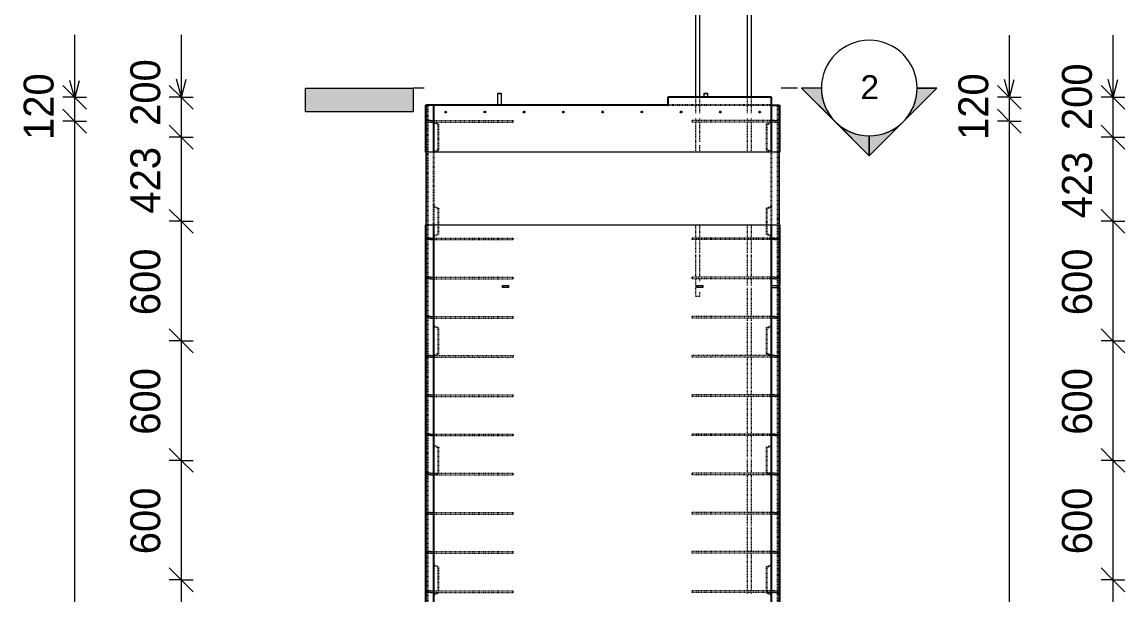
# Model space of a CAD drawing. Header units: millimetres. Extents: x -13510 to 6621, y -2503 to 13671.
# Drawn here: x -8116 to -2584, y 5202 to 8078 of the extents above; entities that cross this region are included whole.
import ezdxf

# ---------------------------------------------------------------- set-up
doc = ezdxf.new("R2010")
doc.units = ezdxf.units.MM
doc.linetypes.add('Dash', pattern=[6.36, 3.18, -3.18])
for name, color, linetype, lineweight in [('A-ANNO-DIMS', 211, 'Continuous', 9), ('A-ANNO-DIMS-60', 211, 'Continuous', 9), ('A-GENM', 13, 'Continuous', 18), ('A-WALL', 113, 'Continuous', 25), ('A-WALL-HDLN', 110, 'Dash', 25), ('G-ANNO-SYMB', 111, 'Continuous', 9), ('G-ANNO-TEXT', 231, 'Continuous', 9), ('S-BEAM', 12, 'Continuous', 18), ('S-RBAR', 171, 'Continuous', 18)]:
    doc.layers.add(name, color=color, linetype=linetype, lineweight=lineweight)
doc.styles.add('Arial', font='arial.ttf', dxfattribs={"height": 120})
doc.styles.add('Nirmala UI Semilight', font='NirmalaS.ttf', dxfattribs={"height": 150})
doc.dimstyles.new('Arrow_Filled_-_2_5_NI_UI', dxfattribs={"dimscale": 304.8, "dimtxt": 157.104592, "dimasz": 0.393701, "dimexe": 0.19685, "dimexo": 0.0625, "dimgap": 0.19685, "dimtad": 1, "dimdec": 4, "dimzin": 0, "dimdsep": 46, "dimtxsty": 'Nirmala UI Semilight', "dimblk1": 'OBLIQUE', "dimblk2": 'OBLIQUE', "dimsah": 1, "dimcen": 0.09, "dimazin": 0, "dimtfac": 1, "dimtdec": 4, "dimtix": 1, "dimtmove": 0, "dimatfit": 3, "dimfxl": 0.19685, "dimfxlon": 1, "dimtvp": 1, "dimtolj": 1, "dimtzin": 0, "dimarcsym": 2})
doc.dimstyles.new('Arrow_Filled_-_2_5_NI_UI_1', dxfattribs={"dimscale": 304.8, "dimtxt": 157.104592, "dimasz": 0.393701, "dimexe": 0.19685, "dimexo": 0.0625, "dimgap": 0.19685, "dimtad": 1, "dimdec": 4, "dimzin": 0, "dimdsep": 46, "dimtxsty": 'Nirmala UI Semilight', "dimblk1": 'OBLIQUE', "dimblk2": 'OBLIQUE', "dimsah": 1, "dimcen": 0.09, "dimazin": 0, "dimtfac": 1, "dimtdec": 4, "dimtix": 1, "dimtmove": 2, "dimatfit": 3, "dimfxl": 0.19685, "dimfxlon": 1, "dimtvp": 1, "dimtolj": 1, "dimtzin": 0, "dimarcsym": 2})

# ---------------------------------------------------------------- blocks, each defined once
blk = doc.blocks.new('RR spread anchor face based - RR-SA-2_5-150-1726819-Elevation Front')
at = {"layer": 'A-GENM'}
for p, q in [((-5706.2, 6755), (-5703.7, 6755)), ((-5706.2, 6745), (-5706.2, 6755)), ((-5703.7, 6755), (-5678.7, 6755)), ((-5703.7, 6755), (-5703.7, 6745)), ((-5678.7, 6755), (-5676.2, 6755)), ((-5678.7, 6755), (-5678.7, 6745)), ((-5676.2, 6755), (-5676.2, 6745)), ((-5703.7, 6745), (-5706.2, 6745)), ((-5678.7, 6745), (-5703.7, 6745)), ((-5676.2, 6745), (-5678.7, 6745))]:
    blk.add_line(p, q, dxfattribs=at)
blk = doc.blocks.new('RR spread anchor face based - RR-SA-4_0-320-1726835-Elevation Front')
at = {"layer": 'A-GENM'}
for p, q in [((-4356.2, 6756), (-4321.2, 6756)), ((-4321.2, 6756), (-4316.2, 6756)), ((-4321.2, 6744), (-4321.2, 6756)), ((-4316.2, 6756), (-4316.2, 6744)), ((-4321.2, 6744), (-4356.2, 6744)), ((-4316.2, 6744), (-4321.2, 6744))]:
    blk.add_line(p, q, dxfattribs=at)
blk = doc.blocks.new('RR spread anchor face based - RR-SA-7_5-260-1726841-Elevation Front')
at = {"layer": 'A-GENM'}
for p, q in [((-5729.2, 7716.6), (-5729.2, 7721.6)), ((-5729.2, 7721.6), (-5713.2, 7721.6)), ((-5729.2, 7660), (-5729.2, 7716.6)), ((-5713.2, 7716.6), (-5729.2, 7716.6)), ((-5713.2, 7721.6), (-5713.2, 7716.6)), ((-5713.2, 7716.6), (-5713.2, 7660))]:
    blk.add_line(p, q, dxfattribs=at)
blk = doc.blocks.new('RR spread anchor face based - RR-SA-7_5-260-V1-Elevation Front')
at = {"layer": 'A-GENM'}
for p, q in [((-4694.2, 7716.6), (-4694.2, 7721.6)), ((-4694.2, 7721.6), (-4678.2, 7721.6)), ((-4694.2, 7700), (-4694.2, 7716.6)), ((-4678.2, 7716.6), (-4694.2, 7716.6)), ((-4678.2, 7721.6), (-4678.2, 7716.6)), ((-4678.2, 7716.6), (-4678.2, 7700))]:
    blk.add_line(p, q, dxfattribs=at)
blk = doc.blocks.new('DIMBLOCK33-Elevation Front')
at = {"layer": 'A-ANNO-DIMS-60'}
for p, q in [((-7852.1, 7700), (-7912.1, 7760)), ((-7852.1, 7700), (-7912.1, 7700)), ((-7852.1, 7700), (-7852.1, 7580)), ((-7852.1, 7700), (-7792.1, 7640)), ((-7852.1, 7700), (-7792.1, 7700)), ((-7852.1, 7580), (-7912.1, 7640)), ((-7852.1, 7580), (-7912.1, 7580)), ((-7852.1, 7580), (-7792.1, 7520)), ((-7852.1, 7580), (-7792.1, 7580))]:
    blk.add_line(p, q, dxfattribs=at)
at = {"layer": 'A-ANNO-DIMS-60', "color": 0, "insert": (-8107.8, 7485.8), "char_height": 150, "width": 370.196, "attachment_point": 1, "rotation": 90, "line_spacing_factor": 1.142579, "style": 'Nirmala UI Semilight'}
blk.add_mtext('120', dxfattribs=at)
blk = doc.blocks.new('_Oblique')
at = {"color": 0, "linetype": 'ByBlock', "lineweight": -2}
blk.add_line((-0.5, -0.5), (0.5, 0.5), dxfattribs=at)
blk = doc.blocks.new('DIMBLOCK34-Elevation Front')
at = {"layer": 'A-ANNO-DIMS-60'}
for p, q in [((-7852.1, 7580), (-7912.1, 7640)), ((-7852.1, 7580), (-7912.1, 7580)), ((-7852.1, 7580), (-7852.1, -1275)), ((-7852.1, 7580), (-7792.1, 7520)), ((-7852.1, 7580), (-7792.1, 7580)), ((-7852.1, -1275), (-7912.1, -1215)), ((-7852.1, -1275), (-7912.1, -1275)), ((-7852.1, -1275), (-7792.1, -1335)), ((-7852.1, -1275), (-7792.1, -1275))]:
    blk.add_line(p, q, dxfattribs=at)
at = {"layer": 'A-ANNO-DIMS-60', "color": 0, "insert": (-8107.8, 2382.7), "char_height": 150, "width": 1847.55, "attachment_point": 1, "rotation": 90, "line_spacing_factor": 1.142579, "style": 'Nirmala UI Semilight'}
blk.add_mtext('T8@200mm C/C', dxfattribs=at)
blk = doc.blocks.new('DIMBLOCK36-Elevation Front')
at = {"layer": 'A-ANNO-DIMS-60'}
for p, q in [((-7317.1, 7700), (-7377.1, 7760)), ((-7317.1, 7700), (-7377.1, 7700)), ((-7317.1, 7700), (-7317.1, 7500)), ((-7317.1, 7700), (-7257.1, 7640)), ((-7317.1, 7700), (-7257.1, 7700)), ((-7317.1, 7500), (-7377.1, 7560)), ((-7317.1, 7500), (-7377.1, 7500)), ((-7317.1, 7500), (-7257.1, 7440)), ((-7317.1, 7500), (-7257.1, 7500))]:
    blk.add_line(p, q, dxfattribs=at)
at = {"layer": 'A-ANNO-DIMS-60', "color": 0, "insert": (-7572.8, 7556.5), "char_height": 150, "width": 411.328, "attachment_point": 1, "rotation": 90, "line_spacing_factor": 1.142579, "style": 'Nirmala UI Semilight'}
blk.add_mtext('200', dxfattribs=at)
blk = doc.blocks.new('DIMBLOCK37-Elevation Front')
at = {"layer": 'A-ANNO-DIMS-60'}
for p, q in [((-7317.1, 7500), (-7377.1, 7560)), ((-7317.1, 7500), (-7377.1, 7500)), ((-7317.1, 7500), (-7317.1, 7077.5)), ((-7317.1, 7500), (-7257.1, 7440)), ((-7317.1, 7500), (-7257.1, 7500)), ((-7317.1, 7077.5), (-7377.1, 7137.5)), ((-7317.1, 7077.5), (-7377.1, 7077.5)), ((-7317.1, 7077.5), (-7257.1, 7017.5)), ((-7317.1, 7077.5), (-7257.1, 7077.5))]:
    blk.add_line(p, q, dxfattribs=at)
at = {"layer": 'A-ANNO-DIMS-60', "color": 0, "insert": (-7572.8, 7115.9), "char_height": 150, "width": 414.756, "attachment_point": 1, "rotation": 90, "line_spacing_factor": 1.142579, "style": 'Nirmala UI Semilight'}
blk.add_mtext('423', dxfattribs=at)
blk = doc.blocks.new('DIMBLOCK38-Elevation Front')
at = {"layer": 'A-ANNO-DIMS-60'}
for p, q in [((-7317.1, 7077.5), (-7377.1, 7137.5)), ((-7317.1, 7077.5), (-7377.1, 7077.5)), ((-7317.1, 7077.5), (-7317.1, 6477.5)), ((-7317.1, 7077.5), (-7257.1, 7017.5)), ((-7317.1, 7077.5), (-7257.1, 7077.5)), ((-7317.1, 6477.5), (-7377.1, 6537.5)), ((-7317.1, 6477.5), (-7377.1, 6477.5)), ((-7317.1, 6477.5), (-7257.1, 6417.5)), ((-7317.1, 6477.5), (-7257.1, 6477.5))]:
    blk.add_line(p, q, dxfattribs=at)
at = {"layer": 'A-ANNO-DIMS-60', "color": 0, "insert": (-7572.8, 6606.1), "char_height": 150, "width": 411.328, "attachment_point": 1, "rotation": 90, "line_spacing_factor": 1.142579, "style": 'Nirmala UI Semilight'}
blk.add_mtext('600', dxfattribs=at)
blk = doc.blocks.new('DIMBLOCK39-Elevation Front')
at = {"layer": 'A-ANNO-DIMS-60'}
for p, q in [((-7317.1, 6477.5), (-7377.1, 6537.5)), ((-7317.1, 6477.5), (-7377.1, 6477.5)), ((-7317.1, 6477.5), (-7317.1, 5877.5)), ((-7317.1, 6477.5), (-7257.1, 6417.5)), ((-7317.1, 6477.5), (-7257.1, 6477.5)), ((-7317.1, 5877.5), (-7377.1, 5937.5)), ((-7317.1, 5877.5), (-7377.1, 5877.5)), ((-7317.1, 5877.5), (-7257.1, 5817.5)), ((-7317.1, 5877.5), (-7257.1, 5877.5))]:
    blk.add_line(p, q, dxfattribs=at)
at = {"layer": 'A-ANNO-DIMS-60', "color": 0, "insert": (-7572.8, 6006.1), "char_height": 150, "width": 411.328, "attachment_point": 1, "rotation": 90, "line_spacing_factor": 1.142579, "style": 'Nirmala UI Semilight'}
blk.add_mtext('600', dxfattribs=at)
blk = doc.blocks.new('DIMBLOCK40-Elevation Front')
at = {"layer": 'A-ANNO-DIMS-60'}
for p, q in [((-7317.1, 5877.5), (-7377.1, 5937.5)), ((-7317.1, 5877.5), (-7377.1, 5877.5)), ((-7317.1, 5877.5), (-7317.1, 5277.5)), ((-7317.1, 5877.5), (-7257.1, 5817.5)), ((-7317.1, 5877.5), (-7257.1, 5877.5)), ((-7317.1, 5277.5), (-7377.1, 5337.5)), ((-7317.1, 5277.5), (-7377.1, 5277.5)), ((-7317.1, 5277.5), (-7257.1, 5217.5)), ((-7317.1, 5277.5), (-7257.1, 5277.5))]:
    blk.add_line(p, q, dxfattribs=at)
at = {"layer": 'A-ANNO-DIMS-60', "color": 0, "insert": (-7572.8, 5406.1), "char_height": 150, "width": 411.328, "attachment_point": 1, "rotation": 90, "line_spacing_factor": 1.142579, "style": 'Nirmala UI Semilight'}
blk.add_mtext('600', dxfattribs=at)
blk = doc.blocks.new('DIMBLOCK41-Elevation Front')
at = {"layer": 'A-ANNO-DIMS-60'}
for p, q in [((-7317.1, 5277.5), (-7377.1, 5337.5)), ((-7317.1, 5277.5), (-7377.1, 5277.5)), ((-7317.1, 5277.5), (-7317.1, 4677.5)), ((-7317.1, 5277.5), (-7257.1, 5217.5)), ((-7317.1, 5277.5), (-7257.1, 5277.5)), ((-7317.1, 4677.5), (-7377.1, 4737.5)), ((-7317.1, 4677.5), (-7377.1, 4677.5)), ((-7317.1, 4677.5), (-7257.1, 4617.5)), ((-7317.1, 4677.5), (-7257.1, 4677.5))]:
    blk.add_line(p, q, dxfattribs=at)
at = {"layer": 'A-ANNO-DIMS-60', "color": 0, "insert": (-7572.8, 4806.1), "char_height": 150, "width": 411.328, "attachment_point": 1, "rotation": 90, "line_spacing_factor": 1.142579, "style": 'Nirmala UI Semilight'}
blk.add_mtext('600', dxfattribs=at)
blk = doc.blocks.new('DIMBLOCK53-Elevation Front')
at = {"layer": 'A-ANNO-DIMS-60'}
for p, q in [((-3163.6, 7700), (-3223.6, 7760)), ((-3163.6, 7700), (-3223.6, 7700)), ((-3163.6, 7700), (-3163.6, 7580)), ((-3163.6, 7700), (-3103.6, 7640)), ((-3163.6, 7700), (-3103.6, 7700)), ((-3163.6, 7580), (-3223.6, 7640)), ((-3163.6, 7580), (-3223.6, 7580)), ((-3163.6, 7580), (-3103.6, 7520)), ((-3163.6, 7580), (-3103.6, 7580))]:
    blk.add_line(p, q, dxfattribs=at)
at = {"layer": 'A-ANNO-DIMS-60', "color": 0, "insert": (-3419.3, 7485.8), "char_height": 150, "width": 370.196, "attachment_point": 1, "rotation": 90, "line_spacing_factor": 1.142579, "style": 'Nirmala UI Semilight'}
blk.add_mtext('120', dxfattribs=at)
blk = doc.blocks.new('DIMBLOCK54-Elevation Front')
at = {"layer": 'A-ANNO-DIMS-60'}
for p, q in [((-3163.6, 7580), (-3223.6, 7640)), ((-3163.6, 7580), (-3223.6, 7580)), ((-3163.6, 7580), (-3163.6, -1275)), ((-3163.6, 7580), (-3103.6, 7520)), ((-3163.6, 7580), (-3103.6, 7580)), ((-3163.6, -1275), (-3223.6, -1215)), ((-3163.6, -1275), (-3223.6, -1275)), ((-3163.6, -1275), (-3103.6, -1335)), ((-3163.6, -1275), (-3103.6, -1275))]:
    blk.add_line(p, q, dxfattribs=at)
at = {"layer": 'A-ANNO-DIMS-60', "color": 0, "insert": (-3419.3, 2382.7), "char_height": 150, "width": 1847.55, "attachment_point": 1, "rotation": 90, "line_spacing_factor": 1.142579, "style": 'Nirmala UI Semilight'}
blk.add_mtext('T8@200mm C/C', dxfattribs=at)
blk = doc.blocks.new('DIMBLOCK56-Elevation Front')
at = {"layer": 'A-ANNO-DIMS-60'}
for p, q in [((-2643.6, 7700), (-2703.6, 7760)), ((-2643.6, 7700), (-2703.6, 7700)), ((-2643.6, 7700), (-2643.6, 7500)), ((-2643.6, 7700), (-2583.6, 7640)), ((-2643.6, 7700), (-2583.6, 7700)), ((-2643.6, 7500), (-2703.6, 7560)), ((-2643.6, 7500), (-2703.6, 7500)), ((-2643.6, 7500), (-2583.6, 7440)), ((-2643.6, 7500), (-2583.6, 7500))]:
    blk.add_line(p, q, dxfattribs=at)
at = {"layer": 'A-ANNO-DIMS-60', "color": 0, "insert": (-2899.3, 7535.2), "char_height": 150, "width": 411.328, "attachment_point": 1, "rotation": 90, "line_spacing_factor": 1.142579, "style": 'Nirmala UI Semilight'}
blk.add_mtext('200', dxfattribs=at)
blk = doc.blocks.new('DIMBLOCK57-Elevation Front')
at = {"layer": 'A-ANNO-DIMS-60'}
for p, q in [((-2643.6, 7500), (-2703.6, 7560)), ((-2643.6, 7500), (-2703.6, 7500)), ((-2643.6, 7500), (-2643.6, 7077.5)), ((-2643.6, 7500), (-2583.6, 7440)), ((-2643.6, 7500), (-2583.6, 7500)), ((-2643.6, 7077.5), (-2703.6, 7137.5)), ((-2643.6, 7077.5), (-2703.6, 7077.5)), ((-2643.6, 7077.5), (-2583.6, 7017.5)), ((-2643.6, 7077.5), (-2583.6, 7077.5))]:
    blk.add_line(p, q, dxfattribs=at)
at = {"layer": 'A-ANNO-DIMS-60', "color": 0, "insert": (-2899.3, 7092.5), "char_height": 150, "width": 414.756, "attachment_point": 1, "rotation": 90, "line_spacing_factor": 1.142579, "style": 'Nirmala UI Semilight'}
blk.add_mtext('423', dxfattribs=at)
blk = doc.blocks.new('DIMBLOCK58-Elevation Front')
at = {"layer": 'A-ANNO-DIMS-60'}
for p, q in [((-2643.6, 7077.5), (-2703.6, 7137.5)), ((-2643.6, 7077.5), (-2703.6, 7077.5)), ((-2643.6, 7077.5), (-2643.6, 6477.5)), ((-2643.6, 7077.5), (-2583.6, 7017.5)), ((-2643.6, 7077.5), (-2583.6, 7077.5)), ((-2643.6, 6477.5), (-2703.6, 6537.5)), ((-2643.6, 6477.5), (-2703.6, 6477.5)), ((-2643.6, 6477.5), (-2583.6, 6417.5)), ((-2643.6, 6477.5), (-2583.6, 6477.5))]:
    blk.add_line(p, q, dxfattribs=at)
at = {"layer": 'A-ANNO-DIMS-60', "color": 0, "insert": (-2899.3, 6606.1), "char_height": 150, "width": 411.328, "attachment_point": 1, "rotation": 90, "line_spacing_factor": 1.142579, "style": 'Nirmala UI Semilight'}
blk.add_mtext('600', dxfattribs=at)
blk = doc.blocks.new('DIMBLOCK59-Elevation Front')
at = {"layer": 'A-ANNO-DIMS-60'}
for p, q in [((-2643.6, 6477.5), (-2703.6, 6537.5)), ((-2643.6, 6477.5), (-2703.6, 6477.5)), ((-2643.6, 6477.5), (-2643.6, 5877.5)), ((-2643.6, 6477.5), (-2583.6, 6417.5)), ((-2643.6, 6477.5), (-2583.6, 6477.5)), ((-2643.6, 5877.5), (-2703.6, 5937.5)), ((-2643.6, 5877.5), (-2703.6, 5877.5)), ((-2643.6, 5877.5), (-2583.6, 5817.5)), ((-2643.6, 5877.5), (-2583.6, 5877.5))]:
    blk.add_line(p, q, dxfattribs=at)
at = {"layer": 'A-ANNO-DIMS-60', "color": 0, "insert": (-2899.3, 6006.1), "char_height": 150, "width": 411.328, "attachment_point": 1, "rotation": 90, "line_spacing_factor": 1.142579, "style": 'Nirmala UI Semilight'}
blk.add_mtext('600', dxfattribs=at)
blk = doc.blocks.new('DIMBLOCK60-Elevation Front')
at = {"layer": 'A-ANNO-DIMS-60'}
for p, q in [((-2643.6, 5877.5), (-2703.6, 5937.5)), ((-2643.6, 5877.5), (-2703.6, 5877.5)), ((-2643.6, 5877.5), (-2643.6, 5277.5)), ((-2643.6, 5877.5), (-2583.6, 5817.5)), ((-2643.6, 5877.5), (-2583.6, 5877.5)), ((-2643.6, 5277.5), (-2703.6, 5337.5)), ((-2643.6, 5277.5), (-2703.6, 5277.5)), ((-2643.6, 5277.5), (-2583.6, 5217.5)), ((-2643.6, 5277.5), (-2583.6, 5277.5))]:
    blk.add_line(p, q, dxfattribs=at)
at = {"layer": 'A-ANNO-DIMS-60', "color": 0, "insert": (-2899.3, 5406.1), "char_height": 150, "width": 411.328, "attachment_point": 1, "rotation": 90, "line_spacing_factor": 1.142579, "style": 'Nirmala UI Semilight'}
blk.add_mtext('600', dxfattribs=at)
blk = doc.blocks.new('DIMBLOCK61-Elevation Front')
at = {"layer": 'A-ANNO-DIMS-60'}
for p, q in [((-2643.6, 5277.5), (-2703.6, 5337.5)), ((-2643.6, 5277.5), (-2703.6, 5277.5)), ((-2643.6, 5277.5), (-2643.6, 4677.5)), ((-2643.6, 5277.5), (-2583.6, 5217.5)), ((-2643.6, 5277.5), (-2583.6, 5277.5)), ((-2643.6, 4677.5), (-2703.6, 4737.5)), ((-2643.6, 4677.5), (-2703.6, 4677.5)), ((-2643.6, 4677.5), (-2583.6, 4617.5)), ((-2643.6, 4677.5), (-2583.6, 4677.5))]:
    blk.add_line(p, q, dxfattribs=at)
at = {"layer": 'A-ANNO-DIMS-60', "color": 0, "insert": (-2899.3, 4806.1), "char_height": 150, "width": 411.328, "attachment_point": 1, "rotation": 90, "line_spacing_factor": 1.142579, "style": 'Nirmala UI Semilight'}
blk.add_mtext('600', dxfattribs=at)
blk = doc.blocks.new('Detail View - M_Section Tail - Filled Horizontal-14034-Elevation Front')
at = {"layer": 'G-ANNO-SYMB'}
blk.add_hatch(color=256, dxfattribs=at).paths.add_polyline_path([(-6189.7, -533.7), (-6189.7, -413.7), (-6729.7, -413.7), (-6729.7, -533.7)])
for p, q in [((-6729.7, -533.7), (-6729.7, -413.7)), ((-6729.7, -413.7), (-6189.7, -413.7)), ((-6189.7, -413.7), (-6189.7, -533.7)), ((-6189.7, -533.7), (-6729.7, -533.7))]:
    blk.add_line(p, q, dxfattribs=at)
blk = doc.blocks.new('Detail View - M_Section Head - Filled SHOP DWG-1002450-Elevation Front')
at = {"layer": 'G-ANNO-SYMB'}
h = blk.add_hatch(color=256, dxfattribs=at)
edge = h.paths.add_edge_path()
edge.add_line((-4205.6, -413.7), (-4106.2, -413.7))
edge.add_arc((-3866.2, -413.7), 240, 180, 225)
edge.add_line((-4035.9, -583.4), (-4205.6, -413.7))
h = blk.add_hatch(color=256, dxfattribs=at)
edge = h.paths.add_edge_path()
edge.add_line((-3526.8, -413.7), (-3696.5, -583.4))
edge.add_arc((-3866.2, -413.7), 240, 315, 360)
edge.add_line((-3626.2, -413.7), (-3526.8, -413.7))
h = blk.add_hatch(color=256, dxfattribs=at)
edge = h.paths.add_edge_path()
edge.add_line((-3866.2, -753.1), (-4035.9, -583.4))
edge.add_arc((-3866.2, -413.7), 240, 225, 270)
edge.add_line((-3866.2, -653.7), (-3866.2, -753.1))
h = blk.add_hatch(color=256, dxfattribs=at)
edge = h.paths.add_edge_path()
edge.add_line((-3866.2, -753.1), (-3866.2, -653.7))
edge.add_arc((-3866.2, -413.7), 240, 270, 315)
edge.add_line((-3696.5, -583.4), (-3866.2, -753.1))
for p, q in [((-3866.2, -753.1), (-4205.6, -413.7)), ((-4106.2, -413.7), (-4205.6, -413.7)), ((-4205.6, -413.7), (-4035.9, -583.4)), ((-4106.2, -413.7), (-4205.6, -413.7)), ((-3866.2, -753.1), (-3526.8, -413.7)), ((-3696.5, -583.4), (-3526.8, -413.7)), ((-3626.2, -413.7), (-3526.8, -413.7)), ((-3526.8, -413.7), (-3626.2, -413.7)), ((-4035.9, -583.4), (-3866.2, -753.1)), ((-3866.2, -753.1), (-3696.5, -583.4)), ((-3866.2, -653.7), (-3866.2, -753.1)), ((-3866.2, -753.1), (-3866.2, -653.7))]:
    blk.add_line(p, q, dxfattribs=at)
for start, end in [(360, 180), (180, 360), (180, 225), (315, 0), (225, 270), (270, 315)]:
    blk.add_arc((-3866.2, -413.7), 240, start, end, dxfattribs=at)

msp = doc.modelspace()

# ---------------------------------------------------------------- hatches: boundary and pattern name
at = {"layer": 'S-RBAR'}
h = msp.add_hatch(color=256, dxfattribs=at)
edge = h.paths.add_edge_path()
edge.add_arc((-5991.19617, 7626), 4, 0, 360)
for points in [[(-5991.19617, 7622), (-5987.19617, 7626), (-5991.19617, 7630), (-5995.19617, 7626)], [(-5794.32117, 7622), (-5790.32117, 7626), (-5794.32117, 7630), (-5798.32117, 7626)], [(-5597.44617, 7622), (-5593.44617, 7626), (-5597.44617, 7630), (-5601.44617, 7626)], [(-5400.57117, 7622), (-5396.57117, 7626), (-5400.57117, 7630), (-5404.57117, 7626)], [(-5203.69617, 7622), (-5199.69617, 7626), (-5203.69617, 7630), (-5207.69617, 7626)], [(-5006.82117, 7622), (-5002.82117, 7626), (-5006.82117, 7630), (-5010.82117, 7626)], [(-4809.94617, 7622), (-4805.94617, 7626), (-4809.94617, 7630), (-4813.94617, 7626)], [(-4613.07117, 7622), (-4609.07117, 7626), (-4613.07117, 7630), (-4617.07117, 7626)], [(-4416.19617, 7622), (-4412.19617, 7626), (-4416.19617, 7630), (-4420.19617, 7626), (-4418.65936, 7624.46319)]]:
    msp.add_hatch(color=256, dxfattribs=at).paths.add_polyline_path(points)
h = msp.add_hatch(color=256, dxfattribs=at)
edge = h.paths.add_edge_path()
edge.add_arc((-5794.32117, 7626), 4, 0, 360)
h = msp.add_hatch(color=256, dxfattribs=at)
edge = h.paths.add_edge_path()
edge.add_arc((-5597.44617, 7626), 4, 0, 360)
h = msp.add_hatch(color=256, dxfattribs=at)
edge = h.paths.add_edge_path()
edge.add_arc((-5400.57117, 7626), 4, 0, 360)
h = msp.add_hatch(color=256, dxfattribs=at)
edge = h.paths.add_edge_path()
edge.add_arc((-5203.69617, 7626), 4, 0, 360)
h = msp.add_hatch(color=256, dxfattribs=at)
edge = h.paths.add_edge_path()
edge.add_arc((-5006.82117, 7626), 4, 0, 360)
h = msp.add_hatch(color=256, dxfattribs=at)
edge = h.paths.add_edge_path()
edge.add_arc((-4809.94617, 7626), 4, 0, 360)
h = msp.add_hatch(color=256, dxfattribs=at)
edge = h.paths.add_edge_path()
edge.add_arc((-4613.07117, 7626), 4, 0, 360)
h = msp.add_hatch(color=256, dxfattribs=at)
edge = h.paths.add_edge_path()
edge.add_arc((-4416.19617, 7626), 4, 0, 360)

# ---------------------------------------------------------------- linework, layer by layer
at = {"layer": 'A-WALL'}
for p, q in [((-4356.19617, 7700), (-4876.19617, 7700)), ((-4876.19617, 7700), (-4876.19617, 7660)), ((-4356.19617, 7425), (-4356.19617, 7700)), ((-4876.19617, 7660), (-6091.19617, 7660)), ((-6091.19617, 7580.38007), (-6091.19617, 7660)), ((-6051.19617, 7660), (-6051.19617, 7425)), ((-4356.19617, 7660), (-4316.19617, 7660)), ((-4316.19617, 7660), (-4316.19617, 7580.38007)), ((-6091.19617, 7425), (-6091.19617, 7579.61993)), ((-4316.19617, 7579.61993), (-4316.19617, 7425)), ((-6091.19617, 6990.04674), (-6091.19617, 7060)), ((-6051.19617, 7060), (-6051.19617, -1395)), ((-4356.19617, -1395), (-4356.19617, 7060)), ((-4316.19617, 7060), (-4316.19617, 6990.04674)), ((-6091.19617, 6793.26896), (-6091.19617, 6989.28659)), ((-4316.19617, 6989.28659), (-4316.19617, 6793.26896)), ((-6091.19617, 6596.49118), (-6091.19617, 6792.50882)), ((-4316.19617, 6792.50882), (-4316.19617, 6756)), ((-4316.19617, 6744), (-4316.19617, 6596.49118)), ((-6091.19617, 6399.71341), (-6091.19617, 6595.73104)), ((-4316.19617, 6595.73104), (-4316.19617, 6399.71341)), ((-6091.19617, 6202.93563), (-6091.19617, 6398.95326)), ((-4316.19617, 6398.95326), (-4316.19617, 6202.93563)), ((-6091.19617, 6006.15785), (-6091.19617, 6202.17548)), ((-4316.19617, 6202.17548), (-4316.19617, 6006.15785)), ((-6091.19617, 5809.38007), (-6091.19617, 6005.39771)), ((-4316.19617, 6005.39771), (-4316.19617, 5809.38007)), ((-6091.19617, 5612.60229), (-6091.19617, 5808.61993)), ((-4316.19617, 5808.61993), (-4316.19617, 5612.60229)), ((-6091.19617, 5415.82452), (-6091.19617, 5611.84215)), ((-4316.19617, 5611.84215), (-4316.19617, 5415.82452)), ((-6091.19617, 5219.04674), (-6091.19617, 5415.06437)), ((-4316.19617, 5415.06437), (-4316.19617, 5219.04674)), ((-6091.19617, 5022.26896), (-6091.19617, 5218.28659)), ((-4316.19617, 5218.28659), (-4316.19617, 5022.26896))]:
    msp.add_line(p, q, dxfattribs=at)
at = {"layer": 'A-WALL-HDLN'}
for p, q in [((-6081.19359, 3690), (-6081.19359, 7660)), ((-4356.19617, 7660), (-4876.19617, 7660)), ((-4326.19875, 7660), (-4326.19875, 3690)), ((-6051.19617, 7575), (-6026.19617, 7565)), ((-6026.19617, 7435), (-6026.19617, 7565)), ((-4381.19617, 7565), (-4356.19617, 7575)), ((-4381.19617, 7565), (-4381.19617, 7435)), ((-6051.19617, 7424.95039), (-6051.19617, 7060.04961)), ((-6026.19617, 7435), (-6051.07215, 7425.04961)), ((-4356.32019, 7425.04961), (-4381.19617, 7435)), ((-4356.19617, 7060.04961), (-4356.19617, 7424.95039)), ((-6051.19617, 7152.5), (-6026.19617, 7142.5)), ((-6026.19617, 7012.5), (-6026.19617, 7142.5)), ((-4381.19617, 7142.5), (-4356.19617, 7152.5)), ((-4381.19617, 7142.5), (-4381.19617, 7012.5)), ((-6026.19617, 7012.5), (-6051.19617, 7002.5)), ((-4356.19617, 7002.5), (-4381.19617, 7012.5)), ((-6051.19617, 6552.5), (-6026.19617, 6542.5)), ((-6026.19617, 6412.5), (-6026.19617, 6542.5)), ((-4381.19617, 6542.5), (-4356.19617, 6552.5)), ((-4381.19617, 6542.5), (-4381.19617, 6412.5)), ((-6026.19617, 6412.5), (-6051.19617, 6402.5)), ((-4356.19617, 6402.5), (-4381.19617, 6412.5)), ((-6051.19617, 5952.5), (-6026.19617, 5942.5)), ((-6026.19617, 5812.5), (-6026.19617, 5942.5)), ((-4381.19617, 5942.5), (-4356.19617, 5952.5)), ((-4381.19617, 5942.5), (-4381.19617, 5812.5)), ((-6026.19617, 5812.5), (-6051.19617, 5802.5)), ((-4356.19617, 5802.5), (-4381.19617, 5812.5)), ((-6051.19617, 5352.5), (-6026.19617, 5342.5)), ((-6026.19617, 5212.5), (-6026.19617, 5342.5)), ((-4381.19617, 5342.5), (-4356.19617, 5352.5)), ((-4381.19617, 5342.5), (-4381.19617, 5212.5)), ((-6026.19617, 5212.5), (-6051.19617, 5202.5)), ((-4356.19617, 5202.5), (-4381.19617, 5212.5))]:
    msp.add_line(p, q, dxfattribs=at)
at = {"layer": 'G-ANNO-SYMB'}
for p, q in [((-6098.50538, 7746.30847), (-6153.1985, 7746.30847)), ((-4226.19543, 7746.30847), (-4307.35335, 7746.30847))]:
    msp.add_line(p, q, dxfattribs=at)
at = {"layer": 'G-ANNO-TEXT', "color": 7}
for p, q in [((-7851.83244, 7694.50832), (-7851.83244, 8013.68335)), ((-7316.83244, 7700.75832), (-7316.83244, 8013.68335)), ((-3163.32421, 7699.50832), (-3163.32421, 8012.43335)), ((-2643.32421, 7699.50832), (-2643.32421, 8012.43335)), ((-7851.83244, 7694.50832), (-7875.94787, 7784.50832)), ((-7851.83244, 7694.50832), (-7827.71701, 7784.50832)), ((-7316.83244, 7700.75832), (-7340.94787, 7790.75832)), ((-7316.83244, 7700.75832), (-7292.71701, 7790.75832)), ((-3163.32421, 7699.50832), (-3187.43963, 7789.50832)), ((-3163.32421, 7699.50832), (-3139.20878, 7789.50832)), ((-2643.32421, 7699.50832), (-2667.43963, 7789.50832)), ((-2643.32421, 7699.50832), (-2619.20878, 7789.50832))]:
    msp.add_line(p, q, dxfattribs=at)
at = {"layer": 'S-BEAM'}
for p, q in [((-4316.19617, 7425), (-6091.19617, 7425)), ((-6091.19617, 7425), (-6091.19617, 7060)), ((-4316.19617, 7060), (-4316.19617, 7425)), ((-6091.19617, 7060), (-4316.19617, 7060))]:
    msp.add_line(p, q, dxfattribs=at)
at = {"layer": 'S-RBAR'}
for p, q in [((-4736.19617, 7700), (-4736.19617, 8370)), ((-4716.19617, 7700), (-4716.19617, 8370)), ((-4476.19617, 7700), (-4476.19617, 8370)), ((-4456.19617, 7700), (-4456.19617, 8370)), ((-6067.19617, 7584), (-6087.19617, 7584)), ((-6067.19617, 7584), (-6051.19617, 7584)), ((-5991.19617, 7630), (-5995.19617, 7626)), ((-5995.19617, 7626), (-5991.19617, 7622)), ((-5987.19617, 7626), (-5991.19617, 7630)), ((-5991.19617, 7622), (-5987.19617, 7626)), ((-5794.32117, 7630), (-5798.32117, 7626)), ((-5798.32117, 7626), (-5794.32117, 7622)), ((-5790.32117, 7626), (-5794.32117, 7630)), ((-5794.32117, 7622), (-5790.32117, 7626)), ((-5597.44617, 7630), (-5601.44617, 7626)), ((-5601.44617, 7626), (-5597.44617, 7622)), ((-5593.44617, 7626), (-5597.44617, 7630)), ((-5597.44617, 7622), (-5593.44617, 7626)), ((-5400.57117, 7630), (-5404.57117, 7626)), ((-5404.57117, 7626), (-5400.57117, 7622)), ((-5396.57117, 7626), (-5400.57117, 7630)), ((-5400.57117, 7622), (-5396.57117, 7626)), ((-5203.69617, 7630), (-5207.69617, 7626)), ((-5207.69617, 7626), (-5203.69617, 7622)), ((-5199.69617, 7626), (-5203.69617, 7630)), ((-5203.69617, 7622), (-5199.69617, 7626)), ((-5006.82117, 7630), (-5010.82117, 7626)), ((-5010.82117, 7626), (-5006.82117, 7622)), ((-5002.82117, 7626), (-5006.82117, 7630)), ((-5006.82117, 7622), (-5002.82117, 7626)), ((-4809.94617, 7630), (-4813.94617, 7626)), ((-4813.94617, 7626), (-4809.94617, 7622)), ((-4805.94617, 7626), (-4809.94617, 7630)), ((-4809.94617, 7622), (-4805.94617, 7626)), ((-4613.07117, 7630), (-4617.07117, 7626)), ((-4617.07117, 7626), (-4613.07117, 7622)), ((-4609.07117, 7626), (-4613.07117, 7630)), ((-4613.07117, 7622), (-4609.07117, 7626)), ((-4416.19617, 7630), (-4420.19617, 7626)), ((-4420.19617, 7626), (-4418.65936, 7624.46319)), ((-4418.65936, 7624.46319), (-4416.19617, 7622)), ((-4412.19617, 7626), (-4416.19617, 7630)), ((-4416.19617, 7622), (-4412.19617, 7626)), ((-4340.19617, 7584), (-4356.19617, 7584)), ((-4340.19617, 7584), (-4320.19617, 7584)), ((-6067.19617, 7576), (-6087.19617, 7576)), ((-6067.19617, 7576), (-6051.19617, 7576)), ((-4340.19617, 7576), (-4356.19617, 7576)), ((-4340.19617, 7576), (-4320.19617, 7576)), ((-6067.19617, 6993.66667), (-6087.19617, 6993.66667)), ((-6067.19617, 6985.66667), (-6087.19617, 6985.66667)), ((-6067.19617, 6993.66667), (-6051.19617, 6993.66667)), ((-6067.19617, 6985.66667), (-6051.19617, 6985.66667)), ((-4340.19617, 6993.66667), (-4356.19617, 6993.66667)), ((-4340.19617, 6985.66667), (-4356.19617, 6985.66667)), ((-4340.19617, 6993.66667), (-4320.19617, 6993.66667)), ((-4340.19617, 6985.66667), (-4320.19617, 6985.66667)), ((-6067.19617, 6796.88889), (-6087.19617, 6796.88889)), ((-6067.19617, 6788.88889), (-6087.19617, 6788.88889)), ((-6067.19617, 6796.88889), (-6051.19617, 6796.88889)), ((-6067.19617, 6788.88889), (-6051.19617, 6788.88889)), ((-4340.19617, 6796.88889), (-4356.19617, 6796.88889)), ((-4340.19617, 6788.88889), (-4356.19617, 6788.88889)), ((-4340.19617, 6796.88889), (-4320.19617, 6796.88889)), ((-4340.19617, 6788.88889), (-4320.19617, 6788.88889)), ((-6067.19617, 6600.11111), (-6087.19617, 6600.11111)), ((-6067.19617, 6592.11111), (-6087.19617, 6592.11111)), ((-6067.19617, 6600.11111), (-6051.19617, 6600.11111)), ((-6067.19617, 6592.11111), (-6051.19617, 6592.11111)), ((-4340.19617, 6600.11111), (-4356.19617, 6600.11111)), ((-4340.19617, 6592.11111), (-4356.19617, 6592.11111)), ((-4340.19617, 6600.11111), (-4320.19617, 6600.11111)), ((-4340.19617, 6592.11111), (-4320.19617, 6592.11111)), ((-6067.19617, 6403.33333), (-6087.19617, 6403.33333)), ((-6067.19617, 6395.33333), (-6087.19617, 6395.33333)), ((-6067.19617, 6403.33333), (-6051.19617, 6403.33333)), ((-6067.19617, 6395.33333), (-6051.19617, 6395.33333)), ((-4340.19617, 6403.33333), (-4356.19617, 6403.33333)), ((-4340.19617, 6395.33333), (-4356.19617, 6395.33333)), ((-4340.19617, 6403.33333), (-4320.19617, 6403.33333)), ((-4340.19617, 6395.33333), (-4320.19617, 6395.33333)), ((-6067.19617, 6206.55556), (-6087.19617, 6206.55556)), ((-6067.19617, 6198.55556), (-6087.19617, 6198.55556)), ((-6067.19617, 6206.55556), (-6051.19617, 6206.55556)), ((-6067.19617, 6198.55556), (-6051.19617, 6198.55556)), ((-4340.19617, 6206.55556), (-4356.19617, 6206.55556)), ((-4340.19617, 6198.55556), (-4356.19617, 6198.55556)), ((-4340.19617, 6206.55556), (-4320.19617, 6206.55556)), ((-4340.19617, 6198.55556), (-4320.19617, 6198.55556)), ((-6067.19617, 6009.77778), (-6087.19617, 6009.77778)), ((-6067.19617, 6001.77778), (-6087.19617, 6001.77778)), ((-6067.19617, 6009.77778), (-6051.19617, 6009.77778)), ((-6067.19617, 6001.77778), (-6051.19617, 6001.77778)), ((-4340.19617, 6009.77778), (-4356.19617, 6009.77778)), ((-4340.19617, 6001.77778), (-4356.19617, 6001.77778)), ((-4340.19617, 6009.77778), (-4320.19617, 6009.77778)), ((-4340.19617, 6001.77778), (-4320.19617, 6001.77778)), ((-6067.19617, 5813), (-6087.19617, 5813)), ((-6067.19617, 5813), (-6051.19617, 5813)), ((-4340.19617, 5813), (-4356.19617, 5813)), ((-4340.19617, 5813), (-4320.19617, 5813)), ((-6067.19617, 5805), (-6087.19617, 5805)), ((-6067.19617, 5805), (-6051.19617, 5805)), ((-4340.19617, 5805), (-4356.19617, 5805)), ((-4340.19617, 5805), (-4320.19617, 5805)), ((-6067.19617, 5616.22222), (-6087.19617, 5616.22222)), ((-6067.19617, 5608.22222), (-6087.19617, 5608.22222)), ((-6067.19617, 5616.22222), (-6051.19617, 5616.22222)), ((-6067.19617, 5608.22222), (-6051.19617, 5608.22222)), ((-4340.19617, 5616.22222), (-4356.19617, 5616.22222)), ((-4340.19617, 5608.22222), (-4356.19617, 5608.22222)), ((-4340.19617, 5616.22222), (-4320.19617, 5616.22222)), ((-4340.19617, 5608.22222), (-4320.19617, 5608.22222)), ((-6067.19617, 5419.44444), (-6087.19617, 5419.44444)), ((-6067.19617, 5411.44444), (-6087.19617, 5411.44444)), ((-6067.19617, 5419.44444), (-6051.19617, 5419.44444)), ((-6067.19617, 5411.44444), (-6051.19617, 5411.44444)), ((-4340.19617, 5419.44444), (-4356.19617, 5419.44444)), ((-4340.19617, 5411.44444), (-4356.19617, 5411.44444)), ((-4340.19617, 5419.44444), (-4320.19617, 5419.44444)), ((-4340.19617, 5411.44444), (-4320.19617, 5411.44444)), ((-6067.19617, 5222.66667), (-6087.19617, 5222.66667)), ((-6067.19617, 5214.66667), (-6087.19617, 5214.66667)), ((-6067.19617, 5222.66667), (-6051.19617, 5222.66667)), ((-6067.19617, 5214.66667), (-6051.19617, 5214.66667)), ((-4340.19617, 5222.66667), (-4356.19617, 5222.66667)), ((-4340.19617, 5214.66667), (-4356.19617, 5214.66667)), ((-4340.19617, 5222.66667), (-4320.19617, 5222.66667)), ((-4340.19617, 5214.66667), (-4320.19617, 5214.66667))]:
    msp.add_line(p, q, dxfattribs=at)
at = {"layer": 'S-RBAR', "linetype": 'Dash'}
for p, q in [((-4736.19617, 7620), (-4736.19617, 7699.95039)), ((-4716.19617, 7620), (-4716.19617, 7699.95039)), ((-4476.19617, 7620), (-4476.19617, 7699.95039)), ((-4456.19617, 7620), (-4456.19617, 7699.95039)), ((-6051.14656, 7584), (-5651.19617, 7584)), ((-5651.19617, 7576), (-5651.19617, 7584)), ((-4356.24578, 7584), (-4756.19617, 7584)), ((-4756.19617, 7584), (-4756.19617, 7576)), ((-4736.19617, 7584), (-4736.19617, 7596)), ((-4716.19617, 7584), (-4716.19617, 7596)), ((-4476.19617, 7584), (-4476.19617, 7596)), ((-4456.19617, 7584), (-4456.19617, 7596)), ((-6051.14656, 7576), (-5651.19617, 7576)), ((-4356.24578, 7576), (-4756.19617, 7576)), ((-4736.19617, 7425), (-4736.19617, 7576)), ((-4716.19617, 7476.55679), (-4716.19617, 7576)), ((-4476.19617, 7425), (-4476.19617, 7576)), ((-4456.19617, 7425), (-4456.19617, 7576)), ((-4716.19617, 7425), (-4716.19617, 7461.55679)), ((-4736.19617, 6993.66667), (-4736.19617, 7060)), ((-4716.19617, 6993.66667), (-4716.19617, 7060)), ((-4476.19617, 6993.66667), (-4476.19617, 7060)), ((-4456.19617, 6993.66667), (-4456.19617, 7060)), ((-6051.14656, 6993.66667), (-5651.19617, 6993.66667)), ((-6051.14656, 6985.66667), (-5651.19617, 6985.66667)), ((-5651.19617, 6985.66667), (-5651.19617, 6993.66667)), ((-4356.24578, 6993.66667), (-4756.19617, 6993.66667)), ((-4756.19617, 6993.66667), (-4756.19617, 6985.66667)), ((-4356.24578, 6985.66667), (-4756.19617, 6985.66667)), ((-4736.19617, 6919.76923), (-4736.19617, 6985.66667)), ((-4716.19617, 6919.76923), (-4716.19617, 6985.66667)), ((-4476.19617, 6919.76923), (-4476.19617, 6985.66667)), ((-4456.19617, 6919.76923), (-4456.19617, 6985.66667)), ((-4736.19617, 6796.88889), (-4736.19617, 6911.76923)), ((-4716.19617, 6796.88889), (-4716.19617, 6911.76923)), ((-4476.19617, 6796.88889), (-4476.19617, 6911.76923)), ((-4456.19617, 6796.88889), (-4456.19617, 6911.76923)), ((-6051.14656, 6796.88889), (-5651.19617, 6796.88889)), ((-6051.14656, 6788.88889), (-5651.19617, 6788.88889)), ((-5651.19617, 6788.88889), (-5651.19617, 6796.88889)), ((-4356.24578, 6796.88889), (-4756.19617, 6796.88889)), ((-4756.19617, 6796.88889), (-4756.19617, 6788.88889)), ((-4356.24578, 6788.88889), (-4756.19617, 6788.88889)), ((-4736.19617, 6700), (-4736.19617, 6788.88889)), ((-4716.19617, 6777), (-4716.19617, 6788.88889)), ((-4476.19617, 6756), (-4476.19617, 6788.88889)), ((-4456.19617, 6756), (-4456.19617, 6788.88889)), ((-4716.19617, 6700), (-4736.19617, 6700)), ((-4716.19617, 6700), (-4716.19617, 6723)), ((-4476.19617, 6600.11111), (-4476.19617, 6744)), ((-4456.19617, 6600.11111), (-4456.19617, 6744)), ((-6051.14656, 6600.11111), (-5651.19617, 6600.11111)), ((-6051.14656, 6592.11111), (-5651.19617, 6592.11111)), ((-5651.19617, 6592.11111), (-5651.19617, 6600.11111)), ((-4356.24578, 6600.11111), (-4756.19617, 6600.11111)), ((-4756.19617, 6600.11111), (-4756.19617, 6592.11111)), ((-4356.24578, 6592.11111), (-4756.19617, 6592.11111)), ((-4476.19617, 6577.65385), (-4476.19617, 6592.11111)), ((-4456.19617, 6577.65385), (-4456.19617, 6592.11111)), ((-4476.19617, 6403.33333), (-4476.19617, 6569.65385)), ((-4456.19617, 6403.33333), (-4456.19617, 6569.65385)), ((-6051.14656, 6403.33333), (-6049.23806, 6403.33333)), ((-6051.14656, 6395.33333), (-5651.19617, 6395.33333)), ((-6048.98762, 6403.33333), (-5651.19617, 6403.33333)), ((-5651.19617, 6395.33333), (-5651.19617, 6403.33333)), ((-4358.40472, 6403.33333), (-4756.19617, 6403.33333)), ((-4756.19617, 6403.33333), (-4756.19617, 6395.33333)), ((-4356.24578, 6395.33333), (-4756.19617, 6395.33333)), ((-4476.19617, 6235.53846), (-4476.19617, 6395.33333)), ((-4456.19617, 6235.53846), (-4456.19617, 6395.33333)), ((-4356.24578, 6403.33333), (-4358.15428, 6403.33333)), ((-6051.14656, 6206.55556), (-5651.19617, 6206.55556)), ((-6051.14656, 6198.55556), (-5651.19617, 6198.55556)), ((-5651.19617, 6198.55556), (-5651.19617, 6206.55556)), ((-4356.24578, 6206.55556), (-4756.19617, 6206.55556)), ((-4756.19617, 6206.55556), (-4756.19617, 6198.55556)), ((-4356.24578, 6198.55556), (-4756.19617, 6198.55556)), ((-4476.19617, 6206.55556), (-4476.19617, 6227.53846)), ((-4476.19617, 6009.77778), (-4476.19617, 6198.55556)), ((-4456.19617, 6206.55556), (-4456.19617, 6227.53846)), ((-4456.19617, 6009.77778), (-4456.19617, 6198.55556)), ((-6051.14656, 6009.77778), (-5651.19617, 6009.77778)), ((-6051.14656, 6001.77778), (-5651.19617, 6001.77778)), ((-5651.19617, 6001.77778), (-5651.19617, 6009.77778)), ((-4356.24578, 6009.77778), (-4756.19617, 6009.77778)), ((-4756.19617, 6009.77778), (-4756.19617, 6001.77778)), ((-4356.24578, 6001.77778), (-4756.19617, 6001.77778)), ((-4476.19617, 5893.42308), (-4476.19617, 6001.77778)), ((-4456.19617, 5893.42308), (-4456.19617, 6001.77778)), ((-4476.19617, 5813), (-4476.19617, 5885.42308)), ((-4456.19617, 5813), (-4456.19617, 5885.42308)), ((-6051.14656, 5813), (-5651.19617, 5813)), ((-5651.19617, 5805), (-5651.19617, 5813)), ((-4356.24578, 5813), (-4756.19617, 5813)), ((-4756.19617, 5813), (-4756.19617, 5805)), ((-6051.14656, 5805), (-6045.07139, 5805)), ((-6044.82095, 5805), (-5651.19617, 5805)), ((-4362.57139, 5805), (-4756.19617, 5805)), ((-4476.19617, 5616.22222), (-4476.19617, 5805)), ((-4456.19617, 5616.22222), (-4456.19617, 5805)), ((-4356.24578, 5805), (-4362.32095, 5805)), ((-6051.14656, 5616.22222), (-5651.19617, 5616.22222)), ((-6051.14656, 5608.22222), (-5651.19617, 5608.22222)), ((-5651.19617, 5608.22222), (-5651.19617, 5616.22222)), ((-4356.24578, 5616.22222), (-4756.19617, 5616.22222)), ((-4756.19617, 5616.22222), (-4756.19617, 5608.22222)), ((-4356.24578, 5608.22222), (-4756.19617, 5608.22222)), ((-4476.19617, 5551.30769), (-4476.19617, 5608.22222)), ((-4456.19617, 5551.30769), (-4456.19617, 5608.22222)), ((-4476.19617, 5419.44444), (-4476.19617, 5543.30769)), ((-4456.19617, 5419.44444), (-4456.19617, 5543.30769)), ((-6051.14656, 5419.44444), (-5651.19617, 5419.44444)), ((-6051.14656, 5411.44444), (-5651.19617, 5411.44444)), ((-5651.19617, 5411.44444), (-5651.19617, 5419.44444)), ((-4356.24578, 5419.44444), (-4756.19617, 5419.44444)), ((-4756.19617, 5419.44444), (-4756.19617, 5411.44444)), ((-4356.24578, 5411.44444), (-4756.19617, 5411.44444)), ((-4476.19617, 5222.66667), (-4476.19617, 5411.44444)), ((-4456.19617, 5222.66667), (-4456.19617, 5411.44444)), ((-6051.14656, 5222.66667), (-5651.19617, 5222.66667)), ((-6051.14656, 5214.66667), (-5651.19617, 5214.66667)), ((-5651.19617, 5214.66667), (-5651.19617, 5222.66667)), ((-4356.24578, 5222.66667), (-4756.19617, 5222.66667)), ((-4756.19617, 5222.66667), (-4756.19617, 5214.66667)), ((-4356.24578, 5214.66667), (-4756.19617, 5214.66667)), ((-4476.19617, 5209.19231), (-4476.19617, 5214.66667)), ((-4456.19617, 5209.19231), (-4456.19617, 5214.66667))]:
    msp.add_line(p, q, dxfattribs=at)
at = {"layer": 'S-RBAR'}
for centre in [(-5991.19617, 7626), (-5794.32117, 7626), (-5597.44617, 7626), (-5400.57117, 7626), (-5203.69617, 7626), (-5006.82117, 7626), (-4809.94617, 7626), (-4613.07117, 7626), (-4416.19617, 7626)]:
    msp.add_circle(centre, 4, dxfattribs=at)
for centre, start, end in [((-6087.19617, 7580), 90, 270), ((-4320.19617, 7580), 270, 90), ((-6087.19617, 6989.66667), 90, 270), ((-4320.19617, 6989.66667), 270, 90), ((-6087.19617, 6792.88889), 90, 270), ((-4320.19617, 6792.88889), 270, 90), ((-6087.19617, 6596.11111), 90, 270), ((-4320.19617, 6596.11111), 270, 90), ((-6087.19617, 6399.33333), 90, 270), ((-4320.19617, 6399.33333), 270, 90), ((-6087.19617, 6202.55556), 90, 270), ((-4320.19617, 6202.55556), 270, 90), ((-6087.19617, 6005.77778), 90, 270), ((-4320.19617, 6005.77778), 270, 90), ((-6087.19617, 5809), 90, 270), ((-4320.19617, 5809), 270, 90), ((-6087.19617, 5612.22222), 90, 270), ((-4320.19617, 5612.22222), 270, 90), ((-6087.19617, 5415.44444), 90, 270), ((-4320.19617, 5415.44444), 270, 90), ((-6087.19617, 5218.66667), 90, 270), ((-4320.19617, 5218.66667), 270, 90)]:
    msp.add_arc(centre, 4, start, end, dxfattribs=at)
at = {"layer": 'S-RBAR', "linetype": 'Dash'}
for centre, start, end in [((-5991.19617, 7626), 15, 60), ((-5794.32117, 7626), 105, 180), ((-5794.32117, 7626), 15, 75), ((-5597.44617, 7626), 105, 180), ((-5597.44617, 7626), 15, 75), ((-5400.57117, 7626), 105, 180), ((-5400.57117, 7626), 15, 75), ((-5203.69617, 7626), 105, 180), ((-5203.69617, 7626), 15, 75), ((-5006.82117, 7626), 105, 180), ((-5006.82117, 7626), 15, 75), ((-4809.94617, 7626), 105, 180), ((-4809.94617, 7626), 15, 75), ((-4613.07117, 7626), 105, 180), ((-4613.07117, 7626), 15, 75), ((-4416.19617, 7626), 120, 180)]:
    msp.add_arc(centre, 4, start, end, dxfattribs=at)

# ---------------------------------------------------------------- block references
at = {"layer": 'A-GENM'}
for name, p in [('RR spread anchor face based - RR-SA-7_5-260-1726841-Elevation Front', (0, 0)), ('RR spread anchor face based - RR-SA-7_5-260-V1-Elevation Front', (0, 0)), ('RR spread anchor face based - RR-SA-2_5-150-1726819-Elevation Front', (0, 0)), ('RR spread anchor face based - RR-SA-2_5-150-1726819-Elevation Front', (975, 0)), ('RR spread anchor face based - RR-SA-4_0-320-1726835-Elevation Front', (0, 0))]:
    msp.add_blockref(name, p, dxfattribs=at)
at = {"layer": 'G-ANNO-SYMB'}
for name, p in [('Detail View - M_Section Head - Filled SHOP DWG-1002450-Elevation Front', (0, 8160)), ('Detail View - M_Section Tail - Filled Horizontal-14034-Elevation Front', (36.48134, 8160))]:
    msp.add_blockref(name, p, dxfattribs=at)

# ---------------------------------------------------------------- texts
at = {"layer": 'G-ANNO-SYMB', "insert": (-3910.2252, 7810.90909), "char_height": 120, "width": 115.443, "attachment_point": 1, "style": 'Arial'}
msp.add_mtext('2', dxfattribs=at)

# ---------------------------------------------------------------- dimensions: what is measured, and where the dimension line sits
at = {"layer": 'A-ANNO-DIMS'}
for base, p1, p2, override, picture, middle in [((-7317.12541, 7500), (-7257.12541, 7700), (-7257.12541, 7500), {"dimpost": '<>', "dimfxl": 200}, 'DIMBLOCK36-Elevation Front', (-7472.82857, 7762.17038)), ((-2643.61718, 7500), (-2703.61718, 7700), (-2703.61718, 7500), {"dimpost": '<>', "dimfxl": 200}, 'DIMBLOCK56-Elevation Front', (-2799.32033, 7740.85874)), ((-2643.61718, 7077.5), (-2703.61718, 7500), (-2703.61718, 7077.5), {"dimpost": '<>', "dimfxl": 422.5}, 'DIMBLOCK57-Elevation Front', (-2799.32033, 7299.85216))]:
    dim = msp.add_linear_dim(base=base, p1=p1, p2=p2, angle=90, dimstyle='Arrow_Filled_-_2_5_NI_UI_1', override=override, dxfattribs=at)
    dim.commit()
    dim.dimension.update_dxf_attribs({"geometry": picture, "text_midpoint": middle, "dimtype": 160, "text_rotation": 90})
for base, p1, p2, override, picture, middle in [((-7852.12541, 7580), (-7792.12541, 7700), (-7792.12541, 7580), {"dimpost": '<>', "dimfxl": 120}, 'DIMBLOCK33-Elevation Front', (-7990.05428, 7640)), ((-3163.61718, 7580), (-3223.61718, 7700), (-3223.61718, 7580), {"dimpost": '<>', "dimfxl": 120}, 'DIMBLOCK53-Elevation Front', (-3301.54605, 7640)), ((-7317.12541, 7077.5), (-7257.12541, 7500), (-7257.12541, 7077.5), {"dimpost": '<>', "dimfxl": 422.5}, 'DIMBLOCK37-Elevation Front', (-7454.68817, 7288.75)), ((-7317.12541, 6477.5), (-7257.12541, 7077.5), (-7257.12541, 6477.5), {"dimpost": '<>', "dimfxl": 600}, 'DIMBLOCK38-Elevation Front', (-7454.68817, 6777.5)), ((-2643.61718, 6477.5), (-2703.61718, 7077.5), (-2703.61718, 6477.5), {"dimpost": '<>', "dimfxl": 600}, 'DIMBLOCK58-Elevation Front', (-2781.17994, 6777.5)), ((-7317.12541, 5877.5), (-7257.12541, 6477.5), (-7257.12541, 5877.5), {"dimpost": '<>', "dimfxl": 600}, 'DIMBLOCK39-Elevation Front', (-7454.68817, 6177.5)), ((-2643.61718, 5877.5), (-2703.61718, 6477.5), (-2703.61718, 5877.5), {"dimpost": '<>', "dimfxl": 600}, 'DIMBLOCK59-Elevation Front', (-2781.17994, 6177.5)), ((-7317.12541, 5277.5), (-7257.12541, 5877.5), (-7257.12541, 5277.5), {"dimpost": '<>', "dimfxl": 600}, 'DIMBLOCK40-Elevation Front', (-7454.68817, 5577.5)), ((-2643.61718, 5277.5), (-2703.61718, 5877.5), (-2703.61718, 5277.5), {"dimpost": '<>', "dimfxl": 600}, 'DIMBLOCK60-Elevation Front', (-2781.17994, 5577.5)), ((-7317.12541, 4677.5), (-7257.12541, 5277.5), (-7257.12541, 4677.5), {"dimpost": '<>', "dimfxl": 600}, 'DIMBLOCK41-Elevation Front', (-7454.68817, 4977.5)), ((-2643.61718, 4677.5), (-2703.61718, 5277.5), (-2703.61718, 4677.5), {"dimpost": '<>', "dimfxl": 600}, 'DIMBLOCK61-Elevation Front', (-2781.17994, 4977.5))]:
    dim = msp.add_linear_dim(base=base, p1=p1, p2=p2, angle=90, dimstyle='Arrow_Filled_-_2_5_NI_UI', override=override, dxfattribs=at)
    dim.commit()
    dim.dimension.update_dxf_attribs({"geometry": picture, "text_midpoint": middle})
for base, p1, p2, picture, middle in [((-7852.12541, -1275), (-7792.12541, 7580), (-7792.12541, -1275), 'DIMBLOCK34-Elevation Front', (-8000.82834, 3152.5)), ((-3163.61718, -1275), (-3223.61718, 7580), (-3223.61718, -1275), 'DIMBLOCK54-Elevation Front', (-3312.32011, 3152.5))]:
    dim = msp.add_linear_dim(base=base, p1=p1, p2=p2, angle=90, text='T8@200mm C/C', dimstyle='Arrow_Filled_-_2_5_NI_UI', override={"dimpost": '<>', "dimfxl": 8855}, dxfattribs=at)
    dim.commit()
    dim.dimension.update_dxf_attribs({"geometry": picture, "text_midpoint": middle})

doc.saveas('drawing.dxf')
